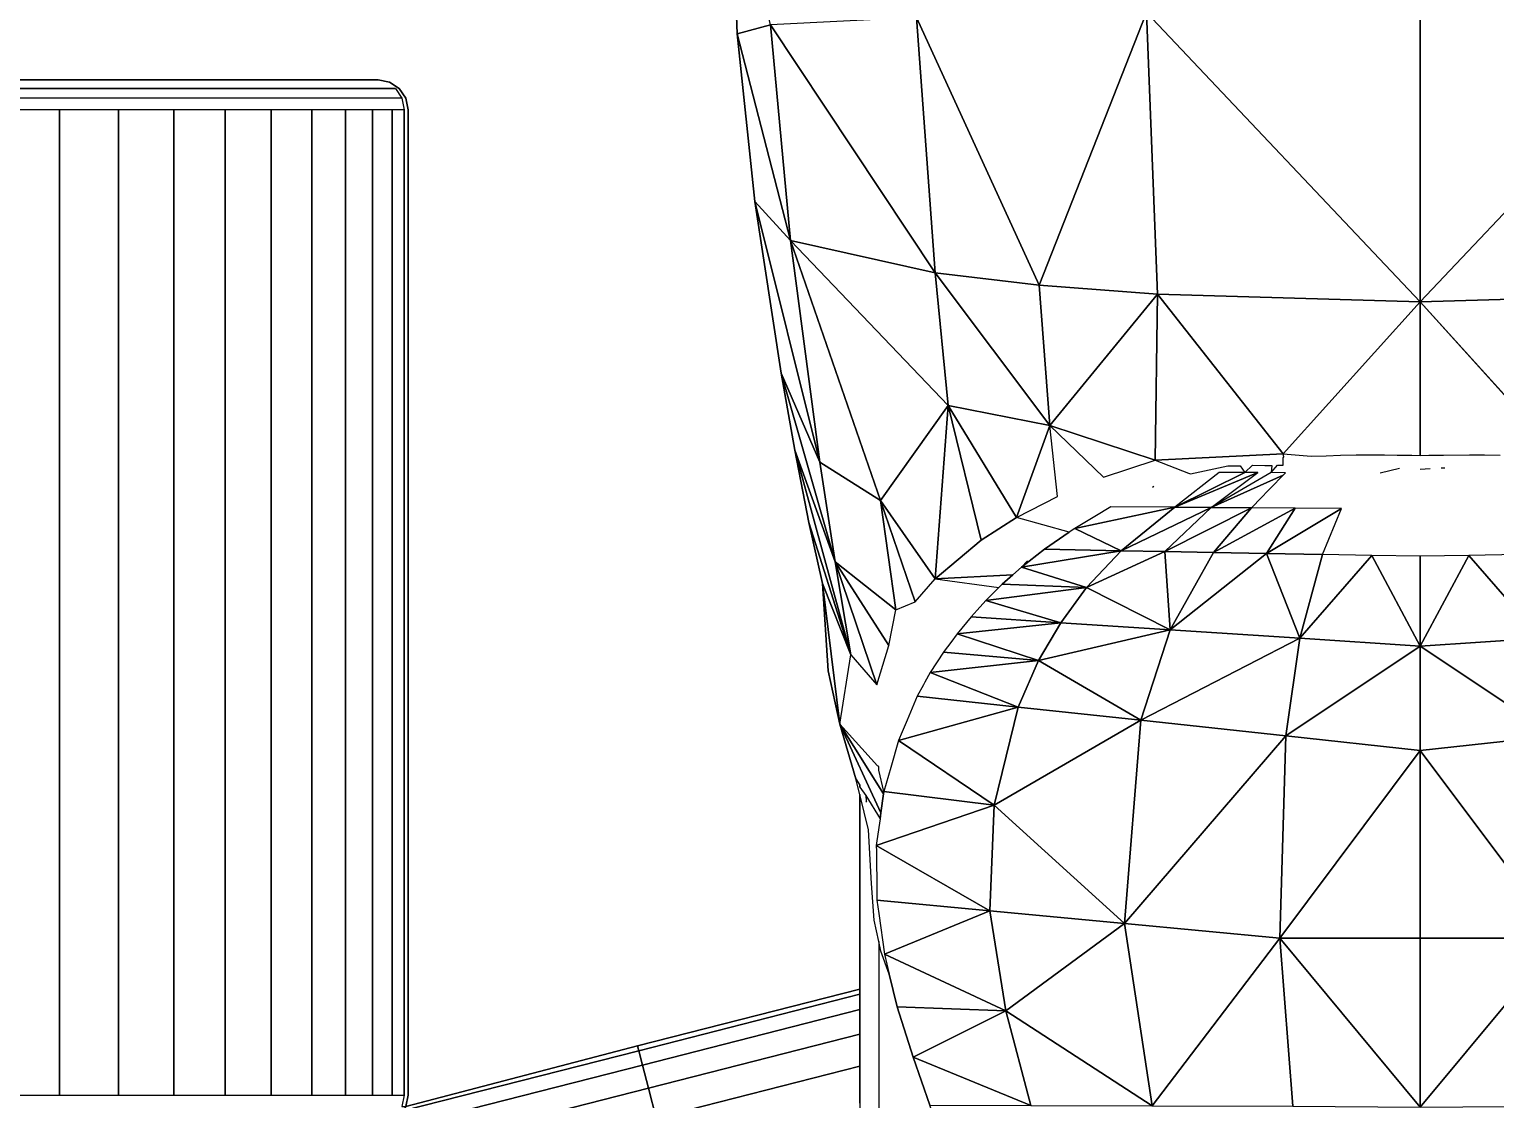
# Model space of a CAD drawing. Header units: centimetres. Extents: x -48696 to 156237, y -5617 to 29024.
# Drawn here: x 81000.2 to 81005.44, y 14758.7 to 14762.52 of the extents above; entities that cross this region are included whole.
import ezdxf

# ---------------------------------------------------------------- set-up
doc = ezdxf.new("R2010")
doc.units = ezdxf.units.CM
doc.layers.add('Moveis', color=1, linetype='Continuous', lineweight=9)
doc.layers.add('Parede Baixa', color=5, linetype='Continuous', lineweight=50)
doc.layers.add('Piso', color=55, linetype='Continuous')
doc.styles.add('Valéria', font='romantic.ttf', dxfattribs={"height": 10})
doc.dimstyles.new('Cota - 50', dxfattribs={"dimtxt": 10, "dimasz": 5, "dimexe": 10, "dimexo": 20, "dimgap": 5, "dimtad": 1, "dimtxsty": 'Valéria', "dimblk": 'DOT', "dimcen": 0, "dimclrd": 12, "dimclre": 12, "dimclrt": 2, "dimazin": 2, "dimtfac": 1, "dimtix": 1, "dimtmove": 0, "dimatfit": 3, "dimldrblk": 'DOT', "dimfxl": 1, "dimarcsym": 0})

# ---------------------------------------------------------------- blocks, each defined once
blk = doc.blocks.new('o')
at = {"layer": 'Moveis'}
for p, q in [((12557.0976, 3259.7316), (12557.0985, 3259.7198)), ((12557.0949, 3259.6499), (12557.0973, 3259.6824)), ((12557.0822, 3259.5158), (12557.0985, 3259.5799)), ((12557.1429, 3259.4344), (12557.1431, 3259.4443)), ((12557.1416, 3259.3825), (12557.1429, 3259.4344)), ((12557.1393, 3259.334), (12557.1416, 3259.3825)), ((12557.1386, 3259.2842), (12557.1393, 3259.334)), ((12557.0819, 3258.8727), (12557.079, 3258.8801)), ((12557.034, 3258.7523), (12557.0373, 3258.7573)), ((12556.7663, 3258.3134), (12556.7414, 3258.285)), ((12556.7663, 3258.3134), (12556.7879, 3258.3331)), ((12556.7414, 3258.285), (12556.7098, 3258.249)), ((12555.4038, 3257.8706), (12555.4803, 3257.8424)), ((12555.4803, 3257.8424), (12555.5125, 3257.8355)), ((12555.5125, 3257.8355), (12555.5848, 3257.8199)), ((12555.5848, 3257.8199), (12555.7066, 3257.8106)), ((12554.9713, 3257.7716), (12555.0957, 3257.7716)), ((12555.0957, 3257.7716), (12555.2026, 3257.7716)), ((12555.1638, 3257.027), (12555.3537, 3257.7716)), ((12555.2026, 3257.7716), (12555.2846, 3257.7716)), ((12555.2846, 3257.7716), (12555.3362, 3257.7716)), ((12555.3362, 3257.7716), (12555.3537, 3257.7716)), ((12555.3537, 3257.7716), (12556.0048, 3257.7716)), ((12555.7066, 3257.8106), (12555.8866, 3257.8005)), ((12555.8866, 3257.8005), (12556.0048, 3257.7716)), ((12555.9794, 3257.7947), (12555.9824, 3257.7933)), ((12556.002, 3257.7922), (12555.9824, 3257.7933)), ((12556.0048, 3257.7716), (12556.0576, 3257.7588)), ((12556.0296, 3257.7716), (12556.0362, 3257.7716)), ((12556.0576, 3257.7588), (12556.2404, 3257.7047)), ((12556.2404, 3257.7047), (12556.4193, 3257.666)), ((12556.4193, 3257.666), (12556.7118, 3257.6462)), ((12556.7118, 3257.6462), (12556.9156, 3257.6013)), ((12557.1581, 3257.5544), (12556.9156, 3257.6013)), ((12557.4167, 3257.5082), (12557.1581, 3257.5544)), ((12557.9917, 3257.42), (12557.4167, 3257.5082)), ((12558.5531, 3257.3604), (12557.9917, 3257.42)), ((12559.131, 3257.3391), (12558.5531, 3257.3604)), ((12554.9603, 3256.2502), (12555.1638, 3257.027)), ((12554.9603, 3256.2502), (12554.9986, 3256.2579)), ((12554.9986, 3256.2579), (12558.2986, 3256.2579)), ((12558.2986, 3256.2579), (12558.3368, 3256.2502)), ((12558.3368, 3256.2502), (12558.3693, 3256.2285)), ((12558.3368, 3256.237), (12558.3368, 3256.1974)), ((12558.3368, 3256.1974), (12558.3368, 3256.1321)), ((12558.3693, 3256.2285), (12558.391, 3256.196)), ((12558.3693, 3256.2154), (12558.3693, 3256.1764)), ((12558.3693, 3256.1764), (12558.3693, 3256.1119)), ((12558.391, 3256.196), (12558.3986, 3256.1577)), ((12558.3986, 3252.9781), (12558.3986, 3256.1577)), ((12558.3368, 3256.1321), (12558.3368, 3256.0422)), ((12558.3693, 3256.1119), (12558.3693, 3256.0231)), ((12558.3368, 3256.0422), (12558.3368, 3255.9289)), ((12558.3693, 3256.0231), (12558.3693, 3255.9114)), ((12558.3368, 3255.9289), (12558.3368, 3255.7943)), ((12558.3693, 3255.9114), (12558.3693, 3255.7784)), ((12558.3368, 3255.7943), (12558.3368, 3255.6403)), ((12558.3693, 3255.7784), (12558.3693, 3255.6264)), ((12558.3368, 3255.6403), (12558.3368, 3255.4693)), ((12558.3693, 3255.6264), (12558.3693, 3255.4577)), ((12558.3368, 3255.4693), (12558.3368, 3255.2842)), ((12558.3693, 3255.4577), (12558.3693, 3255.2749)), ((12558.3368, 3255.2842), (12558.3368, 3255.0878)), ((12558.3693, 3255.2749), (12558.3693, 3255.081)), ((12558.3368, 3255.0878), (12558.3368, 3254.8831)), ((12558.3693, 3255.081), (12558.3693, 3254.8791))]:
    blk.add_line(p, q, dxfattribs=at)
for points in [[(12558.6294, 3259.6499), (12557.6556, 3259.6499), (12558.6236, 3260.5672)], [(12558.6236, 3260.5672), (12557.6556, 3259.6499), (12557.6807, 3260.5309)], [(12557.6807, 3260.5309), (12557.6556, 3259.6499), (12557.1459, 3260.1096)], [(12555.5235, 3260.1203), (12554.9582, 3259.6499), (12554.9611, 3260.0768)], [(12555.5235, 3259.6499), (12554.9582, 3259.6499), (12555.5235, 3260.1203)], [(12556.153, 3259.6499), (12555.5235, 3259.6499), (12555.5235, 3260.1203)], [(12556.2015, 3260.1005), (12556.153, 3259.6499), (12555.5235, 3260.1203)], [(12556.5022, 3259.6499), (12556.153, 3259.6499), (12556.2015, 3260.1005)], [(12556.5286, 3260.0535), (12556.5022, 3259.6499), (12556.2015, 3260.1005)], [(12556.8061, 3259.8119), (12556.5022, 3259.6499), (12556.5286, 3260.0535)], [(12556.8092, 3259.978), (12556.8061, 3259.8119), (12556.5286, 3260.0535)], [(12556.8061, 3259.8119), (12556.8029, 3259.6499), (12556.5022, 3259.6499)], [(12555.5235, 3259.1794), (12554.9611, 3259.2229), (12554.9582, 3259.6499)], [(12555.5235, 3259.1794), (12554.9582, 3259.6499), (12555.5235, 3259.6499)], [(12556.153, 3259.6499), (12555.5235, 3259.1794), (12555.5235, 3259.6499)], [(12556.2015, 3259.1992), (12555.5235, 3259.1794), (12556.153, 3259.6499)], [(12556.5022, 3259.6499), (12556.2015, 3259.1992), (12556.153, 3259.6499)], [(12556.5286, 3259.2462), (12556.2015, 3259.1992), (12556.5022, 3259.6499)], [(12556.8061, 3259.4878), (12556.5286, 3259.2462), (12556.5022, 3259.6499)], [(12556.8061, 3259.4878), (12556.5022, 3259.6499), (12556.8029, 3259.6499)], [(12557.6807, 3258.7688), (12557.1459, 3259.1901), (12557.6556, 3259.6499)], [(12558.6294, 3259.6499), (12558.6236, 3258.7325), (12557.6556, 3259.6499)], [(12558.6236, 3258.7325), (12557.6807, 3258.7688), (12557.6556, 3259.6499)], [(12556.8092, 3259.3217), (12556.5286, 3259.2462), (12556.8061, 3259.4878)], [(12556.9633, 3259.3852), (12556.8127, 3259.1343), (12556.8092, 3259.3217)], [(12556.9643, 3259.2304), (12556.8127, 3259.1343), (12556.9633, 3259.3852)], [(12556.8127, 3259.1343), (12556.5286, 3259.2462), (12556.8092, 3259.3217)], [(12556.5286, 3259.2462), (12556.2539, 3258.7134), (12556.2015, 3259.1992)], [(12556.5568, 3258.8111), (12556.2539, 3258.7134), (12556.5286, 3259.2462)], [(12556.8127, 3259.1343), (12556.5568, 3258.8111), (12556.5286, 3259.2462)], [(12555.5235, 3259.1794), (12554.9627, 3258.7512), (12554.9611, 3259.2229)], [(12556.2015, 3259.1992), (12555.5727, 3258.6586), (12555.5235, 3259.1794)], [(12556.2539, 3258.7134), (12555.5727, 3258.6586), (12556.2015, 3259.1992)], [(12556.9643, 3259.2304), (12556.816, 3258.9574), (12556.8127, 3259.1343)], [(12556.9653, 3259.084), (12556.816, 3258.9574), (12556.9643, 3259.2304)], [(12555.5727, 3258.6586), (12554.9627, 3258.7512), (12555.5235, 3259.1794)], [(12557.6807, 3258.7688), (12557.1252, 3258.7613), (12557.1459, 3259.1901)], [(12556.816, 3258.9574), (12556.5568, 3258.8111), (12556.8127, 3259.1343)], [(12557.0833, 3259.1049), (12556.9671, 3258.8268), (12556.9663, 3258.9486)], [(12557.0834, 3259.0621), (12556.9671, 3258.8268), (12557.0833, 3259.1049)], [(12556.9653, 3259.084), (12556.819, 3258.7941), (12556.816, 3258.9574)], [(12556.9663, 3258.9486), (12556.819, 3258.7941), (12556.9653, 3259.084)], [(12557.0836, 3258.9754), (12556.9671, 3258.8268), (12557.0834, 3259.0621)], [(12556.819, 3258.7941), (12556.5568, 3258.8111), (12556.816, 3258.9574)], [(12556.9663, 3258.9486), (12556.8217, 3258.6475), (12556.819, 3258.7941)], [(12556.9671, 3258.8268), (12556.8217, 3258.6475), (12556.9663, 3258.9486)], [(12556.5568, 3258.8111), (12556.4539, 3258.3705), (12556.2539, 3258.7134)], [(12556.5806, 3258.4451), (12556.4539, 3258.3705), (12556.5568, 3258.8111)], [(12556.819, 3258.7941), (12556.6986, 3258.5309), (12556.5568, 3258.8111)], [(12556.6986, 3258.5309), (12556.5806, 3258.4451), (12556.5568, 3258.8111)], [(12556.9671, 3258.8268), (12556.8964, 3258.4921), (12556.8217, 3258.6475)], [(12555.5727, 3258.6586), (12555.2809, 3258.2606), (12554.9627, 3258.7512)], [(12555.2809, 3258.2606), (12554.964, 3258.3453), (12554.9627, 3258.7512)], [(12556.8217, 3258.6475), (12556.6986, 3258.5309), (12556.819, 3258.7941)], [(12557.2407, 3258.408), (12557.0683, 3258.5883), (12557.1252, 3258.7613)], [(12557.6807, 3258.7688), (12557.2407, 3258.408), (12557.1252, 3258.7613)], [(12557.7112, 3258.3723), (12557.2407, 3258.408), (12557.6807, 3258.7688)], [(12558.6236, 3258.7325), (12557.7112, 3258.3723), (12557.6807, 3258.7688)], [(12556.2539, 3258.7134), (12555.9692, 3258.2218), (12555.5727, 3258.6586)], [(12556.2981, 3258.3025), (12555.9692, 3258.2218), (12556.2539, 3258.7134)], [(12556.4539, 3258.3705), (12556.2981, 3258.3025), (12556.2539, 3258.7134)], [(12558.6236, 3258.7325), (12558.6071, 3257.9621), (12557.7112, 3258.3723)], [(12555.6153, 3258.2078), (12555.2809, 3258.2606), (12555.5727, 3258.6586)], [(12555.9692, 3258.2218), (12555.6153, 3258.2078), (12555.5727, 3258.6586)], [(12556.8217, 3258.6475), (12556.7663, 3258.3134), (12556.6986, 3258.5309)], [(12556.8265, 3258.391), (12556.7663, 3258.3134), (12556.8217, 3258.6475)], [(12556.6986, 3258.5309), (12556.655, 3258.1941), (12556.5806, 3258.4451)], [(12556.5806, 3258.4451), (12556.5432, 3258.0983), (12556.4539, 3258.3705)], [(12556.6, 3258.145), (12556.5432, 3258.0983), (12556.5806, 3258.4451)], [(12557.2407, 3258.408), (12556.9328, 3258.2971), (12557.0037, 3258.4336)], [(12557.3082, 3258.0674), (12556.9328, 3258.2971), (12557.2407, 3258.408)], [(12557.7528, 3258.024), (12557.2407, 3258.408), (12557.7112, 3258.3723)], [(12557.7528, 3258.024), (12557.3082, 3258.0674), (12557.2407, 3258.408)], [(12556.4539, 3258.3705), (12556.4135, 3258.0073), (12556.2981, 3258.3025)], [(12556.482, 3258.0522), (12556.4135, 3258.0073), (12556.4539, 3258.3705)], [(12558.6071, 3257.9621), (12557.7528, 3258.024), (12557.7112, 3258.3723)], [(12555.1252, 3257.9503), (12554.9651, 3258.0063), (12554.964, 3258.3453)], [(12555.2809, 3258.2606), (12555.1252, 3257.9503), (12554.964, 3258.3453)], [(12555.2938, 3257.8971), (12555.1252, 3257.9503), (12555.2809, 3258.2606)], [(12555.6153, 3258.2078), (12555.47, 3257.8546), (12555.2809, 3258.2606)], [(12556.2981, 3258.3025), (12556.1859, 3257.9012), (12555.9692, 3258.2218)], [(12557.3082, 3258.0674), (12556.8567, 3258.1784), (12556.9328, 3258.2971)], [(12555.9692, 3258.2218), (12555.8341, 3257.827), (12555.6153, 3258.2078)], [(12557.3082, 3258.0674), (12556.7277, 3258.0247), (12556.8567, 3258.1784)], [(12557.3082, 3258.0674), (12556.9893, 3257.8407), (12556.7277, 3258.0247)], [(12557.8611, 3257.5393), (12556.9893, 3257.8407), (12557.3082, 3258.0674)], [(12557.8611, 3257.5393), (12557.3082, 3258.0674), (12557.7528, 3258.024)], [(12556.9893, 3257.8407), (12556.6505, 3257.9577), (12556.7277, 3258.0247)], [(12558.5825, 3257.473), (12557.8611, 3257.5393), (12557.7528, 3258.024)], [(12558.6071, 3257.9621), (12558.5825, 3257.473), (12557.7528, 3258.024)], [(12556.9893, 3257.8407), (12556.6234, 3257.8928), (12556.6505, 3257.9577)], [(12556.7845, 3257.6889), (12556.3723, 3257.8282), (12556.5037, 3257.869)], [(12556.7845, 3257.6889), (12556.5037, 3257.869), (12556.6234, 3257.8928)], [(12556.2404, 3257.7047), (12555.9443, 3257.8425), (12556.0074, 3257.8514)], [(12556.7845, 3257.6889), (12556.4727, 3257.7411), (12556.3723, 3257.8282)], [(12557.8611, 3257.5393), (12557.1187, 3257.6374), (12556.9893, 3257.8407)], [(12556.7118, 3257.6462), (12556.2404, 3257.7047), (12556.4727, 3257.7411)], [(12557.1581, 3257.5544), (12556.4727, 3257.7411), (12556.7845, 3257.6889)], [(12557.1581, 3257.5544), (12556.9156, 3257.6013), (12556.4727, 3257.7411)], [(12556.9156, 3257.6013), (12556.7118, 3257.6462), (12556.4727, 3257.7411)], [(12556.7118, 3257.6462), (12556.4193, 3257.666), (12556.2404, 3257.7047)], [(12557.4167, 3257.5082), (12556.7845, 3257.6889), (12557.1187, 3257.6374)], [(12557.4167, 3257.5082), (12557.1581, 3257.5544), (12556.7845, 3257.6889)], [(12557.9917, 3257.42), (12557.1187, 3257.6374), (12557.8611, 3257.5393)], [(12557.9917, 3257.42), (12557.4167, 3257.5082), (12557.1187, 3257.6374)], [(12558.5825, 3257.473), (12558.5531, 3257.3604), (12557.8611, 3257.5393)], [(12558.5531, 3257.3604), (12557.9917, 3257.42), (12557.8611, 3257.5393)], [(12559.131, 3257.3391), (12558.5531, 3257.3604), (12558.5825, 3257.473)]]:
    blk.add_3dface(points, dxfattribs=at)
for points, invisible_edges in [([(12557.1416, 3259.9173), (12557.1459, 3260.1096), (12557.1429, 3259.8653)], 3), ([(12557.6556, 3259.6499), (12557.1429, 3259.8653), (12557.1459, 3260.1096)], 3), ([(12557.6556, 3259.6499), (12557.1427, 3259.8144), (12557.1429, 3259.8653)], 13), ([(12557.6556, 3259.6499), (12557.1417, 3259.7278), (12557.1427, 3259.8144)], 13), ([(12557.6556, 3259.6499), (12557.1412, 3259.6825), (12557.1417, 3259.7245)], 13), ([(12557.6556, 3259.6499), (12557.1417, 3259.7245), (12557.1417, 3259.7278)], 13), ([(12557.1412, 3259.6781), (12557.6556, 3259.6499), (12557.1408, 3259.6499)], 1), ([(12557.6556, 3259.6499), (12557.1412, 3259.6216), (12557.1408, 3259.6499)], 1), ([(12557.6556, 3259.6499), (12557.1412, 3259.6781), (12557.1412, 3259.6825)], 13), ([(12557.1412, 3259.6216), (12557.6556, 3259.6499), (12557.1412, 3259.6172)], 3), ([(12557.1412, 3259.6172), (12557.6556, 3259.6499), (12557.1417, 3259.5719)], 3), ([(12557.1417, 3259.5719), (12557.6556, 3259.6499), (12557.1422, 3259.5303)], 3), ([(12557.1422, 3259.5303), (12557.6556, 3259.6499), (12557.1427, 3259.4853)], 3), ([(12557.1427, 3259.4853), (12557.6556, 3259.6499), (12557.1431, 3259.4443)], 3), ([(12557.1431, 3259.4443), (12557.6556, 3259.6499), (12557.1459, 3259.1901)], 13), ([(12557.1459, 3259.1901), (12557.1429, 3259.4344), (12557.1431, 3259.4443)], 13), ([(12557.1459, 3259.1901), (12557.1416, 3259.3825), (12557.1429, 3259.4344)], 13), ([(12557.1459, 3259.1901), (12557.1393, 3259.334), (12557.1416, 3259.3825)], 13), ([(12557.1393, 3259.334), (12557.1459, 3259.1901), (12557.1386, 3259.2842)], 1), ([(12557.0832, 3259.1504), (12557.0748, 3259.1903), (12557.083, 3259.1984)], 1), ([(12557.1459, 3259.1901), (12557.1323, 3259.1902), (12557.1358, 3259.193)], 1), ([(12556.9663, 3258.9486), (12556.9901, 3259.1081), (12557.0748, 3259.1903)], 1), ([(12557.0748, 3259.1903), (12557.0832, 3259.1504), (12556.9663, 3258.9486)], 1), ([(12557.1086, 3259.171), (12557.1072, 3259.1519), (12557.0832, 3259.1504)], 1), ([(12557.1072, 3259.1519), (12557.1086, 3259.171), (12557.1074, 3259.1292)], 3), ([(12557.1074, 3259.1292), (12557.1086, 3259.171), (12557.1078, 3259.0872)], 3), ([(12557.1323, 3259.1902), (12557.1086, 3259.171), (12557.1083, 3259.1902)], 1), ([(12557.1252, 3258.7613), (12557.1323, 3259.1902), (12557.1459, 3259.1901)], 3), ([(12556.9757, 3259.0941), (12556.9663, 3258.9486), (12556.9653, 3259.084)], 1), ([(12556.9663, 3258.9486), (12556.9757, 3259.0941), (12556.9901, 3259.1081)], 13), ([(12557.1078, 3259.0872), (12557.1055, 3259.0459), (12557.0834, 3259.0621)], 1), ([(12557.1055, 3259.0459), (12557.1078, 3259.0872), (12557.1056, 3259.0049)], 3), ([(12557.1056, 3259.0049), (12557.0819, 3258.8727), (12557.079, 3258.8801)], 1), ([(12557.0819, 3258.8727), (12557.1056, 3259.0049), (12557.1252, 3258.7613)], 3), ([(12556.9671, 3258.8268), (12556.9366, 3258.5596), (12556.8964, 3258.4921)], 1), ([(12556.9366, 3258.5596), (12556.9671, 3258.8268), (12556.9686, 3258.6132)], 1), ([(12556.8217, 3258.6475), (12556.8833, 3258.4731), (12556.8265, 3258.391)], 1), ([(12556.8833, 3258.4731), (12556.8217, 3258.6475), (12556.8964, 3258.4921)], 1), ([(12556.6986, 3258.5309), (12556.6782, 3258.2174), (12556.655, 3258.1941)], 1), ([(12556.6782, 3258.2174), (12556.6986, 3258.5309), (12556.6983, 3258.2376)], 3), ([(12556.6983, 3258.2376), (12556.6986, 3258.5309), (12556.7098, 3258.249)], 1), ([(12556.7663, 3258.3134), (12556.7098, 3258.249), (12556.6986, 3258.5309)], 1), ([(12556.8567, 3258.1784), (12556.8265, 3258.391), (12556.8833, 3258.4731)], 13), ([(12556.8567, 3258.1784), (12556.8833, 3258.4731), (12556.9328, 3258.2971)], 1), ([(12556.655, 3258.1941), (12556.6, 3258.145), (12556.5806, 3258.4451)], 1), ([(12556.5432, 3258.0983), (12556.482, 3258.0522), (12556.4539, 3258.3705)], 1), ([(12556.8567, 3258.1784), (12556.7663, 3258.3134), (12556.8265, 3258.391)], 13), ([(12556.7098, 3258.249), (12556.7663, 3258.3134), (12556.7414, 3258.285)], 1), ([(12556.8567, 3258.1784), (12556.7414, 3258.285), (12556.7663, 3258.3134)], 13), ([(12555.2809, 3258.2606), (12555.4038, 3257.8706), (12555.2938, 3257.8971)], 1), ([(12555.4038, 3257.8706), (12555.2809, 3258.2606), (12555.47, 3257.8546)], 1), ([(12556.2981, 3258.3025), (12556.215, 3257.9134), (12556.1859, 3257.9012)], 1), ([(12556.215, 3257.9134), (12556.2981, 3258.3025), (12556.2541, 3257.93)], 3), ([(12556.2541, 3257.93), (12556.2981, 3258.3025), (12556.3346, 3257.9639)], 1), ([(12556.2981, 3258.3025), (12556.3813, 3257.9896), (12556.3346, 3257.9639)], 3), ([(12556.3813, 3257.9896), (12556.2981, 3258.3025), (12556.4135, 3258.0073)], 1), ([(12556.7277, 3258.0247), (12556.7098, 3258.249), (12556.7414, 3258.285)], 1), ([(12556.7414, 3258.285), (12556.8567, 3258.1784), (12556.7277, 3258.0247)], 1), ([(12555.9692, 3258.2218), (12555.8419, 3257.8281), (12555.8341, 3257.827)], 1), ([(12555.8419, 3257.8281), (12555.9692, 3258.2218), (12555.8946, 3257.8355)], 3), ([(12555.8946, 3257.8355), (12555.9692, 3258.2218), (12555.9232, 3257.8395)], 3), ([(12555.9232, 3257.8395), (12555.9692, 3258.2218), (12555.9443, 3257.8425)], 3), ([(12555.9443, 3257.8425), (12555.9692, 3258.2218), (12556.0074, 3257.8514)], 3), ([(12556.0074, 3257.8514), (12555.9692, 3258.2218), (12556.0153, 3257.8526)], 1), ([(12555.9692, 3258.2218), (12556.0961, 3257.8756), (12556.0153, 3257.8526)], 1), ([(12556.0961, 3257.8756), (12555.9692, 3258.2218), (12556.1859, 3257.9012)], 1), ([(12556.7098, 3258.249), (12556.7277, 3258.0247), (12556.6983, 3258.2376)], 1), ([(12555.6153, 3258.2078), (12555.6063, 3257.8355), (12555.47, 3257.8546)], 1), ([(12555.6063, 3257.8355), (12555.6153, 3258.2078), (12555.651, 3257.8292)], 1), ([(12555.8341, 3257.827), (12555.651, 3257.8292), (12555.6153, 3258.2078)], 1), ([(12556.6, 3258.145), (12556.655, 3258.1941), (12556.6228, 3258.1654)], 1), ([(12556.482, 3258.0522), (12556.5432, 3258.0983), (12556.485, 3258.0545)], 3), ([(12556.485, 3258.0545), (12556.5432, 3258.0983), (12556.5146, 3258.0767)], 1), ([(12555.1252, 3257.9503), (12554.916, 3258.0228), (12554.9651, 3258.0063)], 1), ([(12556.3346, 3257.9639), (12556.3813, 3257.9896), (12556.3728, 3257.9849)], 1), ([(12552.0413, 3257.8355), (12555.1252, 3257.9503), (12555.2938, 3257.8971)], 13), ([(12555.4803, 3257.8424), (12555.2938, 3257.8971), (12555.4038, 3257.8706)], 1), ([(12556.9893, 3257.8407), (12556.7845, 3257.6889), (12556.6234, 3257.8928)], 1), ([(12552.0413, 3257.8355), (12555.4803, 3257.8424), (12555.5125, 3257.8355)], 1), ([(12552.0413, 3257.7716), (12555.5125, 3257.8355), (12554.3217, 3257.7716)], 3), ([(12554.3217, 3257.7716), (12555.5125, 3257.8355), (12554.3393, 3257.7716)], 3), ([(12554.3393, 3257.7716), (12555.5125, 3257.8355), (12554.3908, 3257.7716)], 3), ([(12554.3908, 3257.7716), (12555.5125, 3257.8355), (12554.4728, 3257.7716)], 3), ([(12554.4728, 3257.7716), (12555.5125, 3257.8355), (12554.5797, 3257.7716)], 3), ([(12554.5797, 3257.7716), (12555.5125, 3257.8355), (12554.7042, 3257.7716)], 3), ([(12554.7042, 3257.7716), (12555.5125, 3257.8355), (12554.8377, 3257.7716)], 3), ([(12554.8377, 3257.7716), (12555.5125, 3257.8355), (12554.9713, 3257.7716)], 3), ([(12554.9713, 3257.7716), (12555.5125, 3257.8355), (12555.0957, 3257.7716)], 3), ([(12555.0957, 3257.7716), (12555.5125, 3257.8355), (12555.2026, 3257.7716)], 3), ([(12555.2026, 3257.7716), (12555.5125, 3257.8355), (12555.2846, 3257.7716)], 3), ([(12555.2846, 3257.7716), (12555.5125, 3257.8355), (12555.3362, 3257.7716)], 3), ([(12555.3362, 3257.7716), (12555.5125, 3257.8355), (12555.3537, 3257.7716)], 3), ([(12555.3537, 3257.7716), (12555.5125, 3257.8355), (12555.5848, 3257.8199)], 13), ([(12555.3537, 3257.7716), (12555.5848, 3257.8199), (12556.0048, 3257.7716)], 3), ([(12556.0048, 3257.7716), (12555.5848, 3257.8199), (12555.7066, 3257.8106)], 13), ([(12555.651, 3257.8292), (12555.8341, 3257.827), (12555.6777, 3257.8289)], 3), ([(12555.6777, 3257.8289), (12555.8341, 3257.827), (12555.8157, 3257.8272)], 1), ([(12555.9443, 3257.8425), (12556.002, 3257.7922), (12555.9232, 3257.8395)], 1), ([(12556.002, 3257.7922), (12555.9443, 3257.8425), (12556.2404, 3257.7047)], 13), ([(12556.0153, 3257.8526), (12556.2404, 3257.7047), (12556.0074, 3257.8514)], 1), ([(12556.2404, 3257.7047), (12556.0153, 3257.8526), (12556.0872, 3257.8355)], 13), ([(12556.2404, 3257.7047), (12556.0872, 3257.8355), (12556.101, 3257.8308)], 3), ([(12556.101, 3257.8308), (12556.0872, 3257.8355), (12556.099, 3257.8355)], 1), ([(12556.7845, 3257.6889), (12556.9893, 3257.8407), (12557.1187, 3257.6374)], 1), ([(12554.9215, 3257.0888), (12554.9713, 3257.7716), (12555.0957, 3257.7716)], 1), ([(12555.0957, 3257.7716), (12555.0219, 3257.0632), (12554.9215, 3257.0888)], 1), ([(12555.0219, 3257.0632), (12555.0957, 3257.7716), (12555.2026, 3257.7716)], 1), ([(12555.2026, 3257.7716), (12555.0988, 3257.0435), (12555.0219, 3257.0632)], 1), ([(12555.0988, 3257.0435), (12555.2026, 3257.7716), (12555.2846, 3257.7716)], 1), ([(12555.2846, 3257.7716), (12555.1472, 3257.0312), (12555.0988, 3257.0435)], 1), ([(12555.1472, 3257.0312), (12555.2846, 3257.7716), (12555.3362, 3257.7716)], 1), ([(12555.3362, 3257.7716), (12555.1638, 3257.027), (12555.1472, 3257.0312)], 1), ([(12558.2986, 3256.2579), (12555.1638, 3257.027), (12555.3537, 3257.7716)], 13), ([(12558.2986, 3256.2579), (12555.1638, 3257.027), (12555.3537, 3257.7716)], 13), ([(12558.2986, 3256.2579), (12555.1638, 3257.027), (12555.3537, 3257.7716)], 13), ([(12558.2986, 3256.2579), (12555.1638, 3257.027), (12555.3537, 3257.7716)], 13), ([(12558.2986, 3256.2579), (12555.1638, 3257.027), (12555.3537, 3257.7716)], 13), ([(12555.1638, 3257.027), (12555.3362, 3257.7716), (12555.3537, 3257.7716)], 1), ([(12558.2986, 3256.2579), (12555.3537, 3257.7716), (12556.0048, 3257.7716)], 13), ([(12558.2986, 3256.2579), (12555.3537, 3257.7716), (12556.0048, 3257.7716)], 13), ([(12558.2986, 3256.2579), (12555.3537, 3257.7716), (12556.0048, 3257.7716)], 13), ([(12558.2986, 3256.2579), (12555.3537, 3257.7716), (12556.0048, 3257.7716)], 13), ([(12558.2986, 3256.2579), (12555.3537, 3257.7716), (12556.0048, 3257.7716)], 13), ([(12556.0048, 3257.7716), (12555.7066, 3257.8106), (12555.8866, 3257.8005)], 1), ([(12556.002, 3257.7922), (12556.0362, 3257.7716), (12556.0296, 3257.7716)], 1), ([(12558.2986, 3256.2579), (12556.0048, 3257.7716), (12556.0576, 3257.7588)], 13), ([(12558.2986, 3256.2579), (12556.0048, 3257.7716), (12556.0576, 3257.7588)], 13), ([(12558.2986, 3256.2579), (12556.0048, 3257.7716), (12556.0576, 3257.7588)], 13), ([(12558.2986, 3256.2579), (12556.0048, 3257.7716), (12556.0576, 3257.7588)], 13), ([(12558.2986, 3256.2579), (12556.0048, 3257.7716), (12556.0576, 3257.7588)], 13), ([(12556.0362, 3257.7716), (12556.2404, 3257.7047), (12556.0576, 3257.7588)], 1), ([(12558.2986, 3256.2579), (12556.0576, 3257.7588), (12556.2404, 3257.7047)], 13), ([(12558.2986, 3256.2579), (12556.0576, 3257.7588), (12556.2404, 3257.7047)], 13), ([(12558.2986, 3256.2579), (12556.0576, 3257.7588), (12556.2404, 3257.7047)], 13), ([(12558.2986, 3256.2579), (12556.0576, 3257.7588), (12556.2404, 3257.7047)], 13), ([(12558.2986, 3256.2579), (12556.0576, 3257.7588), (12556.2404, 3257.7047)], 13), ([(12558.2986, 3256.2579), (12556.2404, 3257.7047), (12556.4193, 3257.666)], 13), ([(12558.2986, 3256.2579), (12556.2404, 3257.7047), (12556.4193, 3257.666)], 13), ([(12558.2986, 3256.2579), (12556.2404, 3257.7047), (12556.4193, 3257.666)], 13), ([(12558.2986, 3256.2579), (12556.2404, 3257.7047), (12556.4193, 3257.666)], 13), ([(12558.2986, 3256.2579), (12556.2404, 3257.7047), (12556.4193, 3257.666)], 13), ([(12558.2986, 3256.2579), (12556.4193, 3257.666), (12556.7118, 3257.6462)], 13), ([(12558.2986, 3256.2579), (12556.4193, 3257.666), (12556.7118, 3257.6462)], 13), ([(12558.2986, 3256.2579), (12556.4193, 3257.666), (12556.7118, 3257.6462)], 13), ([(12558.2986, 3256.2579), (12556.4193, 3257.666), (12556.7118, 3257.6462)], 13), ([(12558.2986, 3256.2579), (12556.4193, 3257.666), (12556.7118, 3257.6462)], 13), ([(12558.2986, 3256.2579), (12556.7118, 3257.6462), (12556.9156, 3257.6013)], 13), ([(12558.2986, 3256.2579), (12556.7118, 3257.6462), (12556.9156, 3257.6013)], 13), ([(12558.2986, 3256.2579), (12556.7118, 3257.6462), (12556.9156, 3257.6013)], 13), ([(12558.2986, 3256.2579), (12556.7118, 3257.6462), (12556.9156, 3257.6013)], 13), ([(12558.2986, 3256.2579), (12556.7118, 3257.6462), (12556.9156, 3257.6013)], 13), ([(12558.2986, 3256.2579), (12556.9156, 3257.6013), (12557.1581, 3257.5544)], 13), ([(12558.2986, 3256.2579), (12556.9156, 3257.6013), (12557.1581, 3257.5544)], 13), ([(12558.2986, 3256.2579), (12556.9156, 3257.6013), (12557.1581, 3257.5544)], 13), ([(12558.2986, 3256.2579), (12556.9156, 3257.6013), (12557.1581, 3257.5544)], 13), ([(12558.2986, 3256.2579), (12556.9156, 3257.6013), (12557.1581, 3257.5544)], 13), ([(12558.2986, 3256.2579), (12557.1581, 3257.5544), (12557.4167, 3257.5082)], 13), ([(12558.2986, 3256.2579), (12557.1581, 3257.5544), (12557.4167, 3257.5082)], 13), ([(12558.2986, 3256.2579), (12557.1581, 3257.5544), (12557.4167, 3257.5082)], 13), ([(12558.2986, 3256.2579), (12557.1581, 3257.5544), (12557.4167, 3257.5082)], 13), ([(12558.2986, 3256.2579), (12557.1581, 3257.5544), (12557.4167, 3257.5082)], 13), ([(12558.2986, 3256.2579), (12557.4167, 3257.5082), (12557.9917, 3257.42)], 13), ([(12558.2986, 3256.2579), (12557.4167, 3257.5082), (12557.9917, 3257.42)], 13), ([(12558.2986, 3256.2579), (12557.4167, 3257.5082), (12557.9917, 3257.42)], 13), ([(12558.2986, 3256.2579), (12557.4167, 3257.5082), (12557.9917, 3257.42)], 13), ([(12558.2986, 3256.2579), (12557.4167, 3257.5082), (12557.9917, 3257.42)], 13), ([(12558.2986, 3256.2579), (12557.9917, 3257.42), (12558.5531, 3257.3604)], 13), ([(12558.2986, 3256.2579), (12557.9917, 3257.42), (12558.5531, 3257.3604)], 13), ([(12558.2986, 3256.2579), (12557.9917, 3257.42), (12558.5531, 3257.3604)], 13), ([(12558.2986, 3256.2579), (12557.9917, 3257.42), (12558.5531, 3257.3604)], 13), ([(12558.2986, 3256.2579), (12557.9917, 3257.42), (12558.5531, 3257.3604)], 13), ([(12558.2986, 3256.2579), (12558.5531, 3257.3604), (12558.3368, 3256.2502)], 3), ([(12558.2986, 3256.2579), (12558.5531, 3257.3604), (12558.3368, 3256.2502)], 3), ([(12558.2986, 3256.2579), (12558.5531, 3257.3604), (12558.3368, 3256.2502)], 3), ([(12558.2986, 3256.2579), (12558.5531, 3257.3604), (12558.3368, 3256.2502)], 3), ([(12558.2986, 3256.2579), (12558.5531, 3257.3604), (12558.3368, 3256.2502)], 3), ([(12558.3368, 3256.2502), (12558.5531, 3257.3604), (12558.3693, 3256.2285)], 3), ([(12558.3368, 3256.2502), (12558.5531, 3257.3604), (12558.3693, 3256.2285)], 3), ([(12558.3368, 3256.2502), (12558.5531, 3257.3604), (12558.3693, 3256.2285)], 3), ([(12558.3368, 3256.2502), (12558.5531, 3257.3604), (12558.3693, 3256.2285)], 3), ([(12558.3368, 3256.2502), (12558.5531, 3257.3604), (12558.3693, 3256.2285)], 3), ([(12558.3693, 3256.2285), (12558.5531, 3257.3604), (12558.391, 3256.196)], 3), ([(12558.3693, 3256.2285), (12558.5531, 3257.3604), (12558.391, 3256.196)], 3), ([(12558.3693, 3256.2285), (12558.5531, 3257.3604), (12558.391, 3256.196)], 3), ([(12558.3693, 3256.2285), (12558.5531, 3257.3604), (12558.391, 3256.196)], 3), ([(12558.3693, 3256.2285), (12558.5531, 3257.3604), (12558.391, 3256.196)], 3), ([(12558.391, 3256.196), (12558.5531, 3257.3604), (12558.3986, 3256.1577)], 3), ([(12558.391, 3256.196), (12558.5531, 3257.3604), (12558.3986, 3256.1577)], 3), ([(12558.391, 3256.196), (12558.5531, 3257.3604), (12558.3986, 3256.1577)], 3), ([(12558.391, 3256.196), (12558.5531, 3257.3604), (12558.3986, 3256.1577)], 3), ([(12558.391, 3256.196), (12558.5531, 3257.3604), (12558.3986, 3256.1577)], 3), ([(12560.0237, 3250.4681), (12558.5531, 3257.3604), (12559.131, 3257.3391)], 13), ([(12560.0237, 3250.4681), (12558.5531, 3257.3604), (12559.131, 3257.3391)], 13), ([(12560.0237, 3250.4681), (12558.5531, 3257.3604), (12559.131, 3257.3391)], 13), ([(12560.0237, 3250.4681), (12558.5531, 3257.3604), (12559.131, 3257.3391)], 13), ([(12560.0237, 3250.4681), (12558.5531, 3257.3604), (12559.131, 3257.3391)], 13), ([(12554.7781, 3256.1079), (12554.9215, 3257.0888), (12555.0219, 3257.0632)], 1), ([(12555.0219, 3257.0632), (12554.8486, 3256.1079), (12554.7781, 3256.1079)], 1), ([(12554.8486, 3256.1079), (12555.0219, 3257.0632), (12554.8486, 3256.0957)], 3), ([(12554.8486, 3256.0957), (12555.0219, 3257.0632), (12554.8486, 3256.0595)], 3), ([(12554.8486, 3256.0595), (12555.0219, 3257.0632), (12555.0988, 3257.0435)], 1), ([(12555.0988, 3257.0435), (12554.8486, 3255.9997), (12554.8486, 3256.0595)], 1), ([(12554.9062, 3256.196), (12555.0988, 3257.0435), (12554.9279, 3256.2285)], 3), ([(12554.9279, 3256.2285), (12555.0988, 3257.0435), (12554.9455, 3256.2403)], 3), ([(12554.9455, 3256.2403), (12555.0988, 3257.0435), (12555.1472, 3257.0312)], 1), ([(12555.1472, 3257.0312), (12554.9603, 3256.2502), (12554.9455, 3256.2403)], 1), ([(12554.9603, 3256.2502), (12555.1472, 3257.0312), (12555.1638, 3257.027)], 1), ([(12555.1638, 3257.027), (12554.9986, 3256.2579), (12554.9603, 3256.2502)], 1), ([(12555.1638, 3257.027), (12554.9986, 3256.2579), (12554.9603, 3256.2502)], 1), ([(12555.1638, 3257.027), (12554.9986, 3256.2579), (12554.9603, 3256.2502)], 1), ([(12555.1638, 3257.027), (12554.9986, 3256.2579), (12554.9603, 3256.2502)], 1), ([(12555.1638, 3257.027), (12554.9986, 3256.2579), (12554.9603, 3256.2502)], 1), ([(12554.9986, 3256.2579), (12555.1638, 3257.027), (12558.2986, 3256.2579)], 3), ([(12554.9986, 3256.2579), (12555.1638, 3257.027), (12558.2986, 3256.2579)], 3), ([(12554.9986, 3256.2579), (12555.1638, 3257.027), (12558.2986, 3256.2579)], 3), ([(12554.9986, 3256.2579), (12555.1638, 3257.027), (12558.2986, 3256.2579)], 3), ([(12554.9986, 3256.2579), (12555.1638, 3257.027), (12558.2986, 3256.2579)], 3), ([(12554.9986, 3256.2579), (12554.9603, 3256.237), (12554.9603, 3256.2502)], 1), ([(12554.9603, 3256.237), (12554.9986, 3256.2579), (12554.9986, 3256.2446)], 3), ([(12554.9986, 3256.2446), (12554.9986, 3256.2579), (12558.2986, 3256.2579)], 13), ([(12554.9986, 3256.2446), (12558.2986, 3256.2579), (12558.2986, 3256.2446)], 3), ([(12558.2986, 3256.2446), (12558.2986, 3256.2579), (12558.3368, 3256.2502)], 13), ([(12558.2986, 3256.2446), (12558.3368, 3256.2502), (12558.3368, 3256.237)], 3), ([(12558.3368, 3256.237), (12558.3368, 3256.2502), (12558.3693, 3256.2285)], 13), ([(12558.2986, 3256.2446), (12554.9986, 3256.2048), (12554.9986, 3256.2446)], 1), ([(12554.9986, 3256.2048), (12558.2986, 3256.2446), (12558.2986, 3256.2048)], 1), ([(12558.2986, 3256.2048), (12554.9986, 3256.1392), (12554.9986, 3256.2048)], 1), ([(12554.9986, 3256.1392), (12558.2986, 3256.2048), (12558.2986, 3256.1392)], 1), ([(12558.3368, 3256.237), (12558.3693, 3256.2285), (12558.3693, 3256.2154)], 3), ([(12558.3693, 3256.2154), (12558.3693, 3256.2285), (12558.391, 3256.196)], 13), ([(12558.3693, 3256.2154), (12558.391, 3256.196), (12558.3693, 3256.1764)], 3), ([(12558.3693, 3256.1764), (12558.391, 3256.196), (12558.3693, 3256.1119)], 3), ([(12558.3693, 3256.1119), (12558.391, 3256.196), (12558.3693, 3256.0231)], 3), ([(12558.3693, 3256.0231), (12558.391, 3256.196), (12558.3693, 3255.9114)], 3), ([(12558.3693, 3255.081), (12558.391, 3256.196), (12558.3693, 3254.8791)], 3), ([(12558.3693, 3253.5093), (12558.391, 3256.196), (12558.3693, 3253.3573)], 3), ([(12558.391, 3252.9397), (12558.391, 3256.196), (12558.3986, 3252.9781)], 3), ([(12558.3986, 3252.9781), (12558.391, 3256.196), (12558.3986, 3256.1577)], 1), ([(12560.0237, 3250.4681), (12558.3986, 3252.9781), (12558.3986, 3256.1577)], 13), ([(12560.0237, 3250.4681), (12558.3986, 3252.9781), (12558.3986, 3256.1577)], 13), ([(12560.0237, 3250.4681), (12558.3986, 3252.9781), (12558.3986, 3256.1577)], 13), ([(12560.0237, 3250.4681), (12558.3986, 3252.9781), (12558.3986, 3256.1577)], 13), ([(12560.0237, 3250.4681), (12558.3986, 3252.9781), (12558.3986, 3256.1577)], 13), ([(12558.2986, 3256.1392), (12554.9986, 3256.0488), (12554.9986, 3256.1392)], 1), ([(12554.9986, 3256.0488), (12558.2986, 3256.1392), (12558.2986, 3256.0488)], 1), ([(12558.2986, 3256.0488), (12554.9986, 3255.9351), (12554.9986, 3256.0488)], 1), ([(12554.9986, 3255.9351), (12558.2986, 3256.0488), (12558.2986, 3255.9351)], 1), ([(12554.9986, 3255.9351), (12558.2986, 3255.7998), (12554.9986, 3255.7998)], 1), ([(12558.2986, 3255.7998), (12554.9986, 3255.9351), (12558.2986, 3255.9351)], 1), ([(12558.3693, 3255.2749), (12558.3693, 3255.7784), (12558.3693, 3255.9114)], 13), ([(12558.3693, 3255.2749), (12558.3693, 3255.9114), (12558.3693, 3255.081)], 3), ([(12558.2986, 3255.7998), (12554.9986, 3255.6451), (12554.9986, 3255.7998)], 1), ([(12554.9986, 3255.6451), (12558.2986, 3255.7998), (12558.2986, 3255.6451)], 1), ([(12558.3693, 3255.7784), (12558.3693, 3255.4577), (12558.3693, 3255.6264)], 1), ([(12558.3693, 3255.4577), (12558.3693, 3255.7784), (12558.3693, 3255.2749)], 3), ([(12558.2986, 3255.6451), (12554.9986, 3255.4734), (12554.9986, 3255.6451)], 1), ([(12554.9986, 3255.4734), (12558.2986, 3255.6451), (12558.2986, 3255.4734)], 1), ([(12558.2986, 3255.4734), (12554.9986, 3255.2874), (12554.9986, 3255.4734)], 1), ([(12554.9986, 3255.2874), (12558.2986, 3255.4734), (12558.2986, 3255.2874)], 1), ([(12558.2986, 3255.2874), (12554.9986, 3255.0901), (12554.9986, 3255.2874)], 1), ([(12554.9986, 3255.0901), (12558.2986, 3255.2874), (12558.2986, 3255.0901)], 1), ([(12558.2986, 3255.0901), (12554.9986, 3254.8846), (12554.9986, 3255.0901)], 1), ([(12554.9986, 3254.8846), (12558.2986, 3255.0901), (12558.2986, 3254.8846)], 1)]:
    blk.add_3dface(points, dxfattribs=dict(at, invisible_edges=invisible_edges))
blk = doc.blocks.new('_Dot')
at = {"color": 0, "linetype": 'ByBlock', "lineweight": -2}
blk.add_line((-0.5, 0), (-1, 0), dxfattribs=at)
at = {"color": 0, "linetype": 'ByBlock', "const_width": 0.5}
blk.add_lwpolyline([(-0.25, 0, 1), (0.25, 0, 1)], format="xyb", close=True, dxfattribs=at)
blk = doc.blocks.new('*D1386')
at = {"color": 12, "lineweight": -2, "transparency": 16777216}
for p, q in [((80847.9618, 14775.6357), (80847.9618, 14780.9818)), ((81097.9618, 14775.4885), (81097.9618, 14780.9818)), ((81092.9618, 14770.9818), (80852.9618, 14770.9818))]:
    blk.add_line(p, q, dxfattribs=at)
at = {"layer": 'Defpoints', "color": 0, "transparency": 16777216}
for p in [(80847.9618, 14770.9818), (80847.9618, 14755.6357), (81097.9618, 14755.4885)]:
    blk.add_point(p, dxfattribs=at)
at = {"color": 12, "lineweight": -2, "transparency": 16777216, "xscale": 5, "yscale": 5, "zscale": 5, "rotation": 180}
blk.add_blockref('_Dot', (80847.9618, 14770.9818), dxfattribs=at)
at = {"color": 12, "lineweight": -2, "transparency": 16777216, "xscale": 5, "yscale": 5, "zscale": 5}
blk.add_blockref('_Dot', (81097.9618, 14770.9818), dxfattribs=at)
at = {"color": 2, "transparency": 16777216, "insert": (80972.9618, 14781.1741), "char_height": 10, "attachment_point": 5, "style": 'Valéria'}
blk.add_mtext('250', dxfattribs=at)

msp = doc.modelspace()

# ---------------------------------------------------------------- hatches: boundary and pattern name
at = {"layer": 'Piso'}
h = msp.add_hatch(dxfattribs=at)
h.set_pattern_fill('ANSI37', color=256, scale=13.333333, angle=-45)
h.set_pattern_definition([(360, (62677.845, -3837.59), (3e-14, 42.33333), []), (90, (62677.845, -3837.59), (-42.33333, 3e-14), [])])
edge = h.paths.add_edge_path()
edge.add_line((81011.18426, 14755.41958), (81011.05505, 14915.56005))
edge.add_line((81011.05505, 14915.56005), (80949.55517, 14915.63067))
edge.add_line((80949.55517, 14915.63067), (80949.55284, 14913.60255))
edge.add_line((80949.55284, 14913.60255), (80941.52877, 14913.61176))
edge.add_line((80941.52877, 14913.61176), (80941.55859, 14918.61173))
edge.add_line((80941.55859, 14918.61173), (80860.0586, 14918.65616))
edge.add_line((80860.0586, 14918.65616), (80859.5586, 14918.65673))
edge.add_line((80859.5586, 14918.65673), (80859.55516, 14915.65673))
edge.add_line((80859.55516, 14915.65673), (80862.55515, 14915.65329))
edge.add_line((80862.55515, 14915.65329), (80862.47191, 14843.15334))
edge.add_line((80862.47191, 14843.15334), (80865.9719, 14843.14932))
edge.add_line((80865.9719, 14843.14932), (80866.05884, 14846.17011))
edge.add_line((80866.05884, 14846.17011), (80871.70784, 14846.17011))
edge.add_line((80871.70784, 14846.17011), (80871.70784, 14838.18308))
edge.add_line((80871.70784, 14838.18308), (80871.23363, 14837.83797))
edge.add_line((80871.23363, 14837.83797), (80865.78543, 14837.83797))
edge.add_line((80865.78543, 14837.83797), (80865.96903, 14840.64932))
edge.add_line((80865.96903, 14840.64932), (80862.46903, 14840.64932))
edge.add_line((80862.46903, 14840.64932), (80862.55515, 14836.65329))
edge.add_line((80862.55515, 14836.65329), (80859.46444, 14836.65679))
edge.add_line((80859.46444, 14836.65679), (80859.46904, 14840.65678))
edge.add_line((80859.46904, 14840.65678), (80855.96904, 14840.6608))
edge.add_line((80855.96904, 14840.6608), (80855.97906, 14837.91937))
edge.add_line((80855.97906, 14837.91937), (80852.96617, 14838.16425))
edge.add_line((80852.96617, 14838.16425), (80850.33744, 14838.16425))
edge.add_line((80850.33744, 14838.16425), (80850.33744, 14845.89577))
edge.add_line((80850.33744, 14845.89577), (80852.97478, 14845.66424))
edge.add_line((80852.97478, 14845.66424), (80856.21928, 14845.66424))
edge.add_line((80856.21928, 14845.66424), (80855.97191, 14843.1608))
edge.add_line((80855.97191, 14843.1608), (80859.47191, 14843.15678))
edge.add_line((80859.47191, 14843.15678), (80859.55286, 14913.65673))
edge.add_line((80859.55286, 14913.65673), (80849.55287, 14913.66822))
edge.add_line((80849.55287, 14913.66822), (80849.55403, 14915.66398))
edge.add_line((80849.55403, 14915.66398), (80848.05516, 14915.66485))
edge.add_line((80848.05516, 14915.66485), (80848.0074, 14805.7387))
edge.add_line((80848.0074, 14805.7387), (80928.61248, 14805.69169))
edge.add_line((80928.61248, 14805.69169), (80928.61248, 14759.78992))
edge.add_line((80928.61248, 14759.78992), (80930.55502, 14759.87731))
edge.add_line((80930.55502, 14759.87731), (80931.29921, 14761.51204))
edge.add_line((80931.29921, 14761.51204), (80949.10312, 14761.28085))
edge.add_line((80949.10312, 14761.28085), (80949.05029, 14757.21187))
edge.add_line((80949.05029, 14757.21187), (80944.46573, 14758.21342))
edge.add_line((80944.46573, 14758.21342), (80932.94019, 14759.78992))
edge.add_line((80932.94019, 14759.78992), (80932.94019, 14755.58615))
edge.add_line((80932.94019, 14755.58615), (80963.7632, 14755.56818))
edge.add_line((80963.7632, 14755.56818), (80963.7632, 14759.978))
edge.add_line((80963.7632, 14759.978), (80966.04628, 14759.978))
edge.add_line((80966.04628, 14759.978), (80966.04628, 14762.92396))
edge.add_line((80966.04628, 14762.92396), (80950.63076, 14762.92396))
edge.add_line((80950.63076, 14762.92396), (80948.98564, 14814.56772))
edge.add_line((80948.98564, 14814.56772), (80954.2596, 14820.38921))
edge.add_line((80954.2596, 14820.38921), (80962.50856, 14822.14903))
edge.add_line((80962.50856, 14822.14903), (80988.33734, 14822.14903))
edge.add_line((80988.33734, 14822.14903), (80992.259, 14809.01709))
edge.add_line((80992.259, 14809.01709), (80989.58891, 14762.92396))
edge.add_line((80989.58891, 14762.92396), (80972.21973, 14762.92396))
edge.add_line((80972.21973, 14762.92396), (80972.31723, 14760.78732))
edge.add_line((80972.31723, 14760.78732), (80974.21123, 14760.76883))
edge.add_line((80974.21123, 14760.76883), (80974.19062, 14758.6573))
edge.add_line((80974.19062, 14758.6573), (80976.81968, 14758.63912))
edge.add_line((80976.81968, 14758.63912), (80976.02096, 14755.56103))
edge.add_line((80976.02096, 14755.56103), (80995.66502, 14755.54957))
edge.add_line((80995.66502, 14755.54957), (80995.66789, 14760.47984))
edge.add_line((80995.66789, 14760.47984), (80994.64805, 14760.48044))
edge.add_line((80994.64805, 14760.48044), (80995.23687, 14762.62289))
edge.add_line((80995.23687, 14762.62289), (81002.24752, 14765.30174))
edge.add_line((81002.24752, 14765.30174), (81009.28434, 14765.30174))
edge.add_line((81009.28434, 14765.30174), (81009.27865, 14755.54163))
edge.add_line((81009.27865, 14755.54163), (81011.18417, 14755.54052))

# ---------------------------------------------------------------- block references
at = {"layer": 'Parede Baixa', "xscale": -1.066666666666667, "yscale": 1.066666666666667, "zscale": 1.066666666666667, "rotation": 270}
msp.add_blockref('o', (77528.21544, 1366.70975), dxfattribs=at)

# ---------------------------------------------------------------- dimensions: what is measured, and where the dimension line sits
dim = msp.add_linear_dim(base=(80847.96182, 14770.98183), p1=(81097.96182, 14755.48851), p2=(80847.96182, 14755.63572), dimstyle='Cota - 50', override={"dimtxsty": 'Valéria'})
dim.commit()
dim.dimension.update_dxf_attribs({"geometry": '*D1386', "text_midpoint": (80972.96182, 14781.17414)})

doc.saveas('drawing.dxf')
